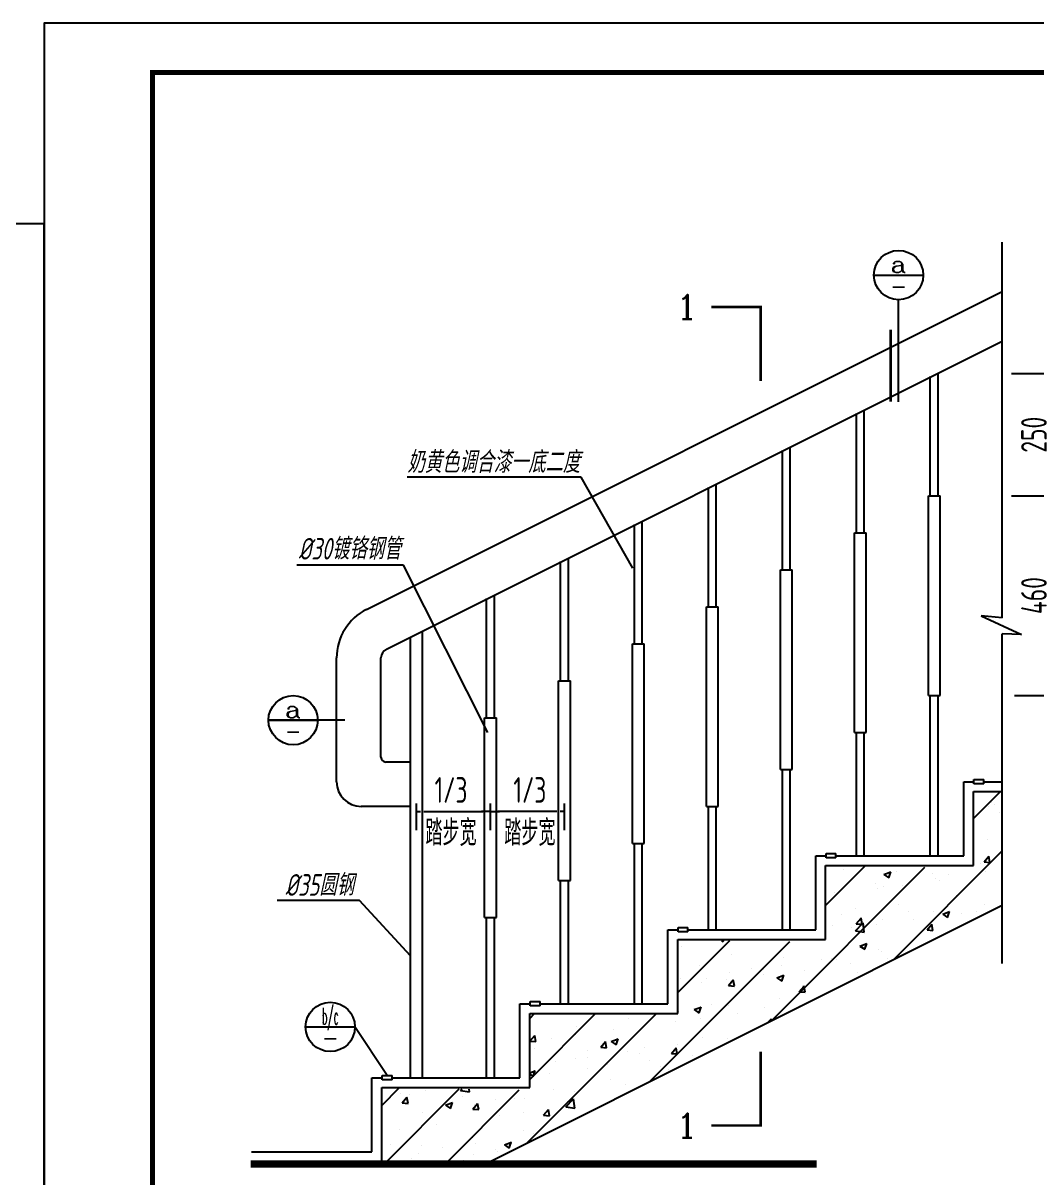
# Model space of a CAD drawing. Header units: millimetres. Extents: x -807114 to 146922, y -468455 to -61603.
# Drawn here: x 38768 to 51407, y -227187 to -212794 of the extents above; entities that cross this region are included whole.
import ezdxf
from ezdxf.enums import TextEntityAlignment as Align

# ---------------------------------------------------------------- set-up
doc = ezdxf.new("R2010")
doc.units = ezdxf.units.MM
doc.header["$LTSCALE"] = 1000
for name, color, linetype in [('0-hatch', 8, 'Continuous'), ('2-OTHER', 7, 'Continuous'), ('AXIS', 3, 'Continuous'), ('DIM_IDEN', 3, 'Continuous'), ('PUB_DIM', 3, 'Continuous'), ('PUB_TEXT', 3, 'Continuous'), ('PUB_TITLE', 4, 'Continuous'), ('WALL', 9, 'Continuous')]:
    doc.layers.add(name, color=color, linetype=linetype)
doc.styles.add('COMP', font='complex', dxfattribs={"bigfont": 'hztxt'})
doc.styles.add('DIM_FONT', font='tssdeng.shx', dxfattribs={"width": 0.7, "bigfont": 'tssdchn.shx'})
doc.styles.add('TEXT', font='gbeitc.shx', dxfattribs={"width": 0.85, "bigfont": 'hztxt.shx'})
doc.dimstyles.new('DIMN80', dxfattribs={"dimscale": 0.8, "dimtxt": 220, "dimasz": 0.5, "dimexe": 125, "dimexo": 150, "dimgap": 75, "dimtad": 1, "dimdec": 0, "dimzin": 0, "dimdsep": 46, "dimtxsty": 'DIM_FONT', "dimblk": 'ARCHTICK', "dimcen": 0.09, "dimclrt": 7, "dimadec": 0, "dimazin": 0, "dimtfac": 1, "dimtdec": 0, "dimtix": 1, "dimtmove": 2, "dimatfit": 3, "dimfxl": 1, "dimtolj": 1, "dimtzin": 0, "dimarcsym": 0})

# ---------------------------------------------------------------- blocks, each defined once
blk = doc.blocks.new('_INDEX')
blk.add_line((-0.5, 0), (0.5, 0))
blk.add_circle((0, 0), 0.5)
at = {"style": 'COMP'}
for tag, width, p, p2 in [('1', 2.333333, (-0.17, 0.05), (0.17, 0.05)), ('-', 1.166667, (-0.17, -0.39), (0.17, -0.39))]:
    blk.add_attdef(tag, text='', height=0.34, dxfattribs=dict(at, width=width)).set_placement(p, p2, align=Align.FIT)
blk = doc.blocks.new('_SECTION')
at = {"const_width": 0.1}
blk.add_lwpolyline([(2, 0), (0, 0), (0, 3)], dxfattribs=at)
at = {"style": 'COMP'}
blk.add_attdef('A', text='', height=1, dxfattribs=at).set_placement((3, 0), align=Align.MIDDLE)
blk = doc.blocks.new('_ArchTick')
at = {"color": 0, "linetype": 'ByBlock', "const_width": 0.15}
blk.add_lwpolyline([(-0.5, -0.5), (0.5, 0.5)], dxfattribs=at)
blk = doc.blocks.new('*D9870')
at = {"layer": 'AXIS', "color": 0, "lineweight": -2}
for p, q in [((43672, -222852), (43672, -222522)), ((44594, -222852), (44594, -222522)), ((43672, -222622), (43723, -222622)), ((44594, -222622), (44482, -222622))]:
    blk.add_line(p, q, dxfattribs=at)
at = {"layer": 'Defpoints', "color": 0}
for p in [(43672, -222622), (43672, -222972), (44594, -222972)]:
    blk.add_point(p, dxfattribs=at)
at = {"layer": 'AXIS', "color": 0, "linetype": 'ByBlock', "lineweight": -2, "xscale": 0.4, "yscale": 0.4, "zscale": 0.4, "rotation": 180}
blk.add_blockref('_ArchTick', (43672, -222622), dxfattribs=at)
at = {"layer": 'AXIS', "color": 0, "linetype": 'ByBlock', "lineweight": -2, "xscale": 0.4, "yscale": 0.4, "zscale": 0.4}
blk.add_blockref('_ArchTick', (44594, -222622), dxfattribs=at)
at = {"layer": 'AXIS', "color": 7, "insert": (44103, -222621), "char_height": 320, "attachment_point": 5, "style": 'DIM_FONT'}
blk.add_mtext('\\A1;1/3\\P踏步宽', dxfattribs=at)
blk = doc.blocks.new('*D9883')
at = {"layer": 'AXIS', "color": 0, "lineweight": -2}
for p, q in [((51092, -217163), (51691, -217163)), ((51591, -218685), (51591, -217163)), ((51092, -218685), (51691, -218685))]:
    blk.add_line(p, q, dxfattribs=at)
at = {"layer": 'Defpoints', "color": 0}
for p in [(50972, -217163), (51591, -217163), (50972, -218685)]:
    blk.add_point(p, dxfattribs=at)
at = {"layer": 'AXIS', "color": 0, "linetype": 'ByBlock', "lineweight": -2, "xscale": 0.4, "yscale": 0.4, "zscale": 0.4}
for p, rotation in [((51591, -217163), 90), ((51591, -218685), 270)]:
    blk.add_blockref('_ArchTick', p, dxfattribs=dict(at, rotation=rotation))
at = {"layer": 'AXIS', "color": 7, "insert": (51371, -217924), "char_height": 320, "attachment_point": 5, "rotation": 90, "style": 'DIM_FONT'}
blk.add_mtext('\\A1;250', dxfattribs=at)
blk = doc.blocks.new('*D9884')
at = {"layer": 'AXIS', "color": 0, "lineweight": -2}
for p, q in [((51092, -218685), (51691, -218685)), ((51591, -221174), (51591, -218685)), ((51129, -221174), (51691, -221174))]:
    blk.add_line(p, q, dxfattribs=at)
at = {"layer": 'Defpoints', "color": 0}
for p in [(50972, -218685), (51591, -218685), (51009, -221174)]:
    blk.add_point(p, dxfattribs=at)
at = {"layer": 'AXIS', "color": 0, "linetype": 'ByBlock', "lineweight": -2, "xscale": 0.4, "yscale": 0.4, "zscale": 0.4}
for p, rotation in [((51591, -218685), 90), ((51591, -221174), 270)]:
    blk.add_blockref('_ArchTick', p, dxfattribs=dict(at, rotation=rotation))
at = {"layer": 'AXIS', "color": 7, "insert": (51371, -219929), "char_height": 320, "attachment_point": 5, "rotation": 90, "style": 'DIM_FONT'}
blk.add_mtext('\\A1;460', dxfattribs=at)
blk = doc.blocks.new('*D9885')
at = {"layer": 'AXIS', "color": 0, "lineweight": -2}
for p, q in [((44594, -222852), (44594, -222522)), ((45517, -222852), (45517, -222522)), ((44594, -222622), (44707, -222622)), ((45517, -222622), (45465, -222622))]:
    blk.add_line(p, q, dxfattribs=at)
at = {"layer": 'Defpoints', "color": 0}
for p in [(45517, -222622), (44594, -222972), (45517, -222972)]:
    blk.add_point(p, dxfattribs=at)
at = {"layer": 'AXIS', "color": 0, "linetype": 'ByBlock', "lineweight": -2, "xscale": 0.4, "yscale": 0.4, "zscale": 0.4, "rotation": 180}
blk.add_blockref('_ArchTick', (44594, -222622), dxfattribs=at)
at = {"layer": 'AXIS', "color": 0, "linetype": 'ByBlock', "lineweight": -2, "xscale": 0.4, "yscale": 0.4, "zscale": 0.4}
blk.add_blockref('_ArchTick', (45517, -222622), dxfattribs=at)
at = {"layer": 'AXIS', "color": 7, "insert": (45086, -222621), "char_height": 320, "attachment_point": 5, "style": 'DIM_FONT'}
blk.add_mtext('\\A1;1/3\\P踏步宽', dxfattribs=at)
blk = doc.blocks.new('*X9826')
at = {"color": 0}
for p, q in [((-570093, -190245), (-570093, -190245)), ((-570025, -190174), (-570025, -190174)), ((-569971, -190215), (-569971, -190215)), ((-569857, -190378), (-569857, -190378)), ((-570390, -190932), (-570388, -190931)), ((-570390, -190936), (-570388, -190931)), ((-570117, -190911), (-570117, -190911)), ((-570176, -191373), (-570080, -191258)), ((-570057, -191383), (-570080, -191258)), ((-570246, -191400), (-570246, -191400)), ((-570176, -191373), (-570057, -191384)), ((-570054, -191408), (-570054, -191408)), ((-573028, -191533), (-573028, -191533)), ((-572208, -191630), (-572068, -191576)), ((-572208, -191630), (-572109, -191697)), ((-572109, -191697), (-572069, -191576)), ((-571960, -191579), (-571960, -191579)), ((-571220, -191608), (-571220, -191608)), ((-571168, -191718), (-571168, -191718)), ((-570892, -191624), (-570892, -191624)), ((-570141, -191577), (-570141, -191577)), ((-569825, -191669), (-569825, -191669)), ((-569814, -191586), (-569814, -191586)), ((-572387, -191808), (-572387, -191808)), ((-572335, -191917), (-572335, -191917)), ((-572207, -191867), (-572207, -191867)), ((-571835, -191852), (-571835, -191852)), ((-571077, -191752), (-571077, -191752)), ((-573217, -191996), (-573217, -191996)), ((-570741, -192047), (-570741, -192047)), ((-572780, -192327), (-572780, -192327)), ((-571907, -192248), (-571907, -192248)), ((-571712, -192372), (-571712, -192372)), ((-571192, -192383), (-571192, -192383)), ((-571015, -192435), (-570875, -192382)), ((-571015, -192435), (-570915, -192502)), ((-570915, -192502), (-570875, -192381)), ((-570644, -192417), (-570644, -192417)), ((-570340, -192374), (-570340, -192374)), ((-570166, -192242), (-570166, -192242)), ((-573241, -192661), (-573241, -192661)), ((-573074, -192448), (-573074, -192448)), ((-572783, -192774), (-572627, -192612)), ((-572768, -192627), (-572671, -192512)), ((-572768, -192627), (-572648, -192637)), ((-572648, -192637), (-572672, -192511)), ((-572605, -192801), (-572627, -192611)), ((-572361, -192640), (-572361, -192640)), ((-572231, -192533), (-572231, -192533)), ((-571603, -192541), (-571603, -192541)), ((-571333, -192752), (-571237, -192637)), ((-571214, -192762), (-571237, -192637)), ((-572861, -192706), (-572861, -192706)), ((-572783, -192774), (-572605, -192801)), ((-571333, -192752), (-571214, -192763)), ((-576317, -193080), (-576317, -193080)), ((-575504, -192965), (-575470, -192987)), ((-575470, -192987), (-575463, -192965)), ((-575383, -193038), (-575383, -193038)), ((-572695, -193080), (-572555, -193027)), ((-572695, -193080), (-572596, -193147)), ((-572596, -193147), (-572555, -193026)), ((-576372, -193213), (-576372, -193213)), ((-575304, -193258), (-575304, -193258)), ((-574237, -193303), (-574237, -193303)), ((-573476, -193348), (-573476, -193348)), ((-573266, -193327), (-573266, -193327)), ((-573169, -193349), (-573169, -193349)), ((-572310, -193148), (-572310, -193148)), ((-572256, -193199), (-572256, -193199)), ((-572129, -193329), (-572129, -193329)), ((-575950, -193482), (-575950, -193482)), ((-574883, -193527), (-574883, -193527)), ((-574643, -193548), (-574643, -193548)), ((-574293, -193468), (-574293, -193468)), ((-573815, -193572), (-573815, -193572)), ((-573388, -193495), (-573388, -193495)), ((-572887, -193429), (-572887, -193429)), ((-572101, -193394), (-572101, -193394)), ((-576342, -193746), (-576342, -193746)), ((-575909, -193827), (-575909, -193827)), ((-575809, -193748), (-575809, -193748)), ((-575408, -193761), (-575408, -193761)), ((-575359, -193880), (-575263, -193765)), ((-575331, -193618), (-575331, -193618)), ((-575240, -193890), (-575263, -193765)), ((-574651, -193661), (-574651, -193661)), ((-574376, -193725), (-574235, -193672)), ((-574376, -193725), (-574276, -193792)), ((-574276, -193792), (-574236, -193671)), ((-572747, -193617), (-572747, -193617)), ((-575359, -193880), (-575240, -193891)), ((-573925, -194006), (-573828, -193891)), ((-573925, -194006), (-573805, -194016)), ((-573805, -194016), (-573829, -193890)), ((-573290, -193993), (-573290, -193993)), ((-575702, -194275), (-575702, -194275)), ((-575356, -194284), (-575356, -194284)), ((-574317, -194134), (-574317, -194134)), ((-573914, -194284), (-573914, -194284)), ((-576366, -194412), (-576366, -194412)), ((-576056, -194370), (-575916, -194317)), ((-576056, -194370), (-575956, -194438)), ((-575957, -194437), (-575916, -194316)), ((-575177, -194450), (-575177, -194450)), ((-574635, -194320), (-574635, -194320)), ((-578432, -194702), (-578432, -194702)), ((-577698, -194782), (-577698, -194782)), ((-577393, -194553), (-577393, -194553)), ((-576435, -194616), (-576435, -194616)), ((-575934, -194550), (-575934, -194550)), ((-574564, -194630), (-574497, -194560)), ((-574493, -194594), (-574497, -194559)), ((-579385, -195008), (-579289, -194893)), ((-579385, -195008), (-579266, -195018)), ((-579266, -195018), (-579289, -194893)), ((-578956, -194948), (-578956, -194948)), ((-578456, -194882), (-578456, -194882)), ((-577736, -195016), (-577596, -194962)), ((-577736, -195016), (-577637, -195083)), ((-577637, -195082), (-577597, -194961)), ((-575892, -194942), (-575892, -194942)), ((-575380, -194949), (-575380, -194949)), ((-579295, -195162), (-579295, -195162)), ((-578227, -195207), (-578227, -195207)), ((-577951, -195133), (-577854, -195019)), ((-577951, -195133), (-577831, -195144)), ((-577832, -195143), (-577855, -195018)), ((-577417, -195218), (-577417, -195218)), ((-577058, -195142), (-577058, -195142)), ((-576516, -195259), (-576420, -195144)), ((-576397, -195269), (-576420, -195144)), ((-576390, -195077), (-576390, -195077)), ((-578873, -195430), (-578873, -195430)), ((-578456, -195368), (-578456, -195368)), ((-578224, -195342), (-578224, -195342)), ((-577805, -195475), (-577805, -195475)), ((-577159, -195252), (-577159, -195252)), ((-576961, -195405), (-576961, -195405)), ((-576516, -195259), (-576397, -195269)), ((-576460, -195339), (-576460, -195339)), ((-576092, -195297), (-576092, -195297)), ((-579390, -195650), (-579277, -195607)), ((-579390, -195679), (-579317, -195728)), ((-579318, -195727), (-579277, -195606)), ((-578982, -195671), (-578982, -195671)), ((-578224, -195571), (-578224, -195571)), ((-576738, -195520), (-576738, -195520)), ((-576579, -195581), (-576579, -195581)), ((-577745, -195781), (-577745, -195781)), ((-577441, -195884), (-577441, -195884)), ((-582004, -196069), (-582004, -196069)), ((-581977, -196261), (-581881, -196146)), ((-581858, -196271), (-581881, -196146)), ((-581828, -196088), (-581828, -196088)), ((-581503, -196003), (-581503, -196003)), ((-580791, -196008), (-580761, -195977)), ((-580791, -196008), (-580613, -196036)), ((-580760, -196133), (-580760, -196133)), ((-580613, -196035), (-580619, -195979)), ((-580078, -196182), (-580078, -196182)), ((-579693, -196178), (-579693, -196178)), ((-579490, -196162), (-579490, -196162)), ((-578912, -195981), (-578912, -195981)), ((-578656, -196339), (-578500, -196177)), ((-578478, -196367), (-578500, -196177)), ((-578480, -196034), (-578480, -196034)), ((-581977, -196261), (-581857, -196272)), ((-581244, -196382), (-581244, -196382)), ((-581097, -196306), (-580957, -196252)), ((-581097, -196306), (-580998, -196373)), ((-580998, -196372), (-580957, -196251)), ((-580542, -196387), (-580446, -196272)), ((-580542, -196387), (-580423, -196397)), ((-580517, -196303), (-580517, -196303)), ((-580423, -196397), (-580446, -196271)), ((-579108, -196512), (-579012, -196397)), ((-578989, -196522), (-579012, -196397)), ((-578750, -196360), (-578750, -196360)), ((-578656, -196339), (-578478, -196367)), ((-578625, -196223), (-578625, -196223)), ((-581556, -196453), (-581556, -196453)), ((-580009, -196525), (-580009, -196525)), ((-579508, -196459), (-579508, -196459)), ((-579108, -196512), (-578988, -196523)), ((-582029, -196791), (-582029, -196791)), ((-581272, -196692), (-581272, -196692)), ((-579515, -196828), (-579515, -196828)), ((-579314, -196882), (-579314, -196882)), ((-582217, -197110), (-582217, -197110)), ((-581580, -197119), (-581580, -197119)), ((-580542, -196969), (-580542, -196969)), ((-580480, -197082), (-580480, -197082)), ((-579904, -197111), (-579763, -197057)), ((-579904, -197111), (-579804, -197178)), ((-579804, -197178), (-579764, -197057)), ((-581647, -197282), (-581647, -197282)), ((-581150, -197155), (-581150, -197155)), ((-580535, -197314), (-580535, -197314)), ((-580082, -197200), (-580082, -197200)), ((-580034, -197248), (-580034, -197248)), ((-581798, -197481), (-581798, -197481)), ((-581796, -197379), (-581796, -197379)), ((-580728, -197424), (-580728, -197424))]:
    blk.add_line(p, q, dxfattribs=at)
blk = doc.blocks.new('*X9827')
at = {"color": 0}
for p, q in [((-570390, -190497), (-569843, -189950)), ((-572007, -193352), (-569813, -191157)), ((-574482, -194589), (-571376, -191483)), ((-573390, -192259), (-572594, -191463)), ((-576957, -195826), (-574118, -192988)), ((-576390, -194022), (-575335, -192967)), ((-579432, -197064), (-576818, -194450)), ((-579390, -195785), (-578055, -194450)), ((-579390, -194547), (-579293, -194450)), ((-582390, -196310), (-582036, -195956)), ((-582343, -197500), (-580819, -195976)), ((-581105, -197500), (-579602, -195996))]:
    blk.add_line(p, q, dxfattribs=at)

msp = doc.modelspace()

# ---------------------------------------------------------------- linework, layer by layer
at = {"layer": '2-OTHER'}
for p, q in [((50972.4, -220208.3), (50972.4, -215524.9)), ((43050, -220101.5), (50972.4, -216140.3)), ((43297.5, -220596.4), (50972.4, -216759)), ((50176.8, -218685.1), (50176.8, -217162.9)), ((50078.5, -218685.1), (50078.5, -217199.8)), ((49254.6, -219146.2), (49254.6, -217624)), ((49156.3, -219146.2), (49156.3, -217660.9)), ((48234, -219607.3), (48234, -218122)), ((48332.4, -219607.3), (48332.4, -218085.1)), ((47311.8, -220068.4), (47311.8, -218583.1)), ((47410.2, -220068.4), (47410.2, -218546.2)), ((50053.9, -218685.1), (50201.4, -218685.1)), ((50053.9, -221173.5), (50053.9, -218685.1)), ((50201.4, -221173.5), (50201.4, -218685.1)), ((46389.6, -220529.5), (46389.6, -219044.2)), ((46488, -220529.5), (46488, -219007.3)), ((49131.7, -219146.2), (49279.2, -219146.2)), ((49131.7, -221634.6), (49131.7, -219146.2)), ((49279.2, -221634.6), (49279.2, -219146.2)), ((45565.8, -220990.6), (45565.8, -219468.4)), ((45467.4, -220990.6), (45467.4, -219505.3)), ((48209.4, -219607.3), (48357, -219607.3)), ((48209.4, -222095.7), (48209.4, -219607.3)), ((48357, -222095.7), (48357, -219607.3)), ((44643.6, -221451.7), (44643.6, -219929.5)), ((44545.2, -221451.7), (44545.2, -219966.4)), ((47287.2, -220068.4), (47434.8, -220068.4)), ((47287.2, -222556.8), (47287.2, -220068.4)), ((47434.8, -222556.8), (47434.8, -220068.4)), ((50713.8, -220182.3), (51214.3, -220412.1)), ((50972.4, -220208.3), (50713.8, -220182.3)), ((43598.4, -225938.3), (43598.4, -220446)), ((43745.9, -225938.3), (43745.9, -220372.2)), ((51214.3, -220412.1), (50972.4, -220407)), ((50972.4, -224514.6), (50972.4, -220407)), ((46365, -220529.5), (46512.6, -220529.5)), ((46365, -223017.9), (46365, -220529.5)), ((46512.6, -223017.9), (46512.6, -220529.5)), ((42676.2, -222249.7), (42676.2, -220706.4)), ((43229.5, -221942.3), (43229.5, -220706.4)), ((45442.8, -220990.6), (45590.4, -220990.6)), ((45442.8, -223479), (45442.8, -220990.6)), ((45590.4, -223479), (45590.4, -220990.6)), ((50053.9, -221173.5), (50201.4, -221173.5)), ((50078.5, -223171.6), (50078.5, -221173.5)), ((50176.8, -223171.6), (50176.8, -221173.5)), ((44520.6, -221451.7), (44668.1, -221451.7)), ((44520.6, -223940.1), (44520.6, -221451.7)), ((44668.1, -223940.1), (44668.1, -221451.7)), ((49131.7, -221634.6), (49279.2, -221634.6)), ((49156.3, -223171.6), (49156.3, -221634.6)), ((49254.6, -223171.6), (49254.6, -221634.6)), ((43598.4, -222003.7), (43291, -222003.7)), ((48209.4, -222095.7), (48357, -222095.7)), ((48234, -224093.9), (48234, -222095.7)), ((48332.4, -224093.9), (48332.4, -222095.7)), ((50622.7, -222222.7), (50745.7, -222222.7)), ((50622.7, -222274), (50622.7, -222222.7)), ((50745.7, -222274), (50745.7, -222222.7)), ((50494.6, -222249.4), (50622.7, -222249.4)), ((50494.6, -223171.6), (50494.6, -222249.4)), ((50617.5, -222372.4), (50972.4, -222372.4)), ((50617.5, -223294.6), (50617.5, -222372.4)), ((50745.7, -222274), (50622.7, -222274)), ((50745.7, -222249.4), (50972.4, -222249.4)), ((43598.4, -222557.1), (42983.6, -222557.1)), ((47287.2, -222556.8), (47434.8, -222556.8)), ((47311.8, -224093.9), (47311.8, -222556.8)), ((47410.2, -224093.9), (47410.2, -222556.8)), ((46365, -223017.9), (46512.6, -223017.9)), ((46389.6, -225016.1), (46389.6, -223017.9)), ((46488, -225016.1), (46488, -223017.9)), ((48650.1, -224093.9), (48650.1, -223171.6)), ((48650.1, -223171.6), (48778.3, -223171.6)), ((48778.3, -223144.9), (48901.3, -223144.9)), ((48778.3, -223196.3), (48778.3, -223144.9)), ((48901.3, -223196.3), (48778.3, -223196.3)), ((48901.3, -223196.3), (48901.3, -223144.9)), ((48901.3, -223171.6), (50494.6, -223171.6)), ((48773.1, -224216.8), (48773.1, -223294.6)), ((48773.1, -223294.6), (50494.6, -223294.6)), ((45442.8, -223479), (45590.4, -223479)), ((45467.4, -225016.1), (45467.4, -223479)), ((45565.8, -225016.1), (45565.8, -223479)), ((44522.4, -227014.2), (50972.4, -223789.2)), ((44520.6, -223940.1), (44668.1, -223940.1)), ((44545.2, -225938.3), (44545.2, -223940.1)), ((44643.6, -225938.3), (44643.6, -223940.1)), ((46805.7, -224093.9), (46933.9, -224093.9)), ((46805.7, -225016.1), (46805.7, -224093.9)), ((46933.9, -224118.5), (46933.9, -224067.1)), ((46933.9, -224067.1), (47056.8, -224067.1)), ((47056.8, -224118.5), (47056.8, -224067.1)), ((47056.8, -224093.9), (48650.1, -224093.9)), ((46928.7, -224216.8), (48650.1, -224216.8)), ((46928.7, -225139), (46928.7, -224216.8)), ((47056.8, -224118.5), (46933.9, -224118.5)), ((44961.3, -225938.3), (44961.3, -225016.1)), ((44961.3, -225016.1), (45089.5, -225016.1)), ((45089.5, -225040.7), (45089.5, -224989.3)), ((45089.5, -224989.3), (45212.4, -224989.3)), ((45212.4, -225040.7), (45089.5, -225040.7)), ((45212.4, -225040.7), (45212.4, -224989.3)), ((45212.4, -225016.1), (46805.7, -225016.1)), ((45084.2, -226061.2), (45084.2, -225139)), ((45084.2, -225139), (46805.7, -225139)), ((43116.8, -225938.3), (43245, -225938.3)), ((43116.8, -226860.5), (43116.8, -225938.3)), ((43245, -225911.5), (43368, -225911.5)), ((43245, -225963.4), (43245, -225911.5)), ((43368, -225963.4), (43245, -225963.4)), ((43368, -225963.4), (43368, -225911.5)), ((43368, -225938.3), (44961.3, -225938.3)), ((43239.8, -226061.2), (45084.2, -226061.2)), ((43239.8, -226860.5), (43239.8, -226061.2)), ((41613.6, -226860.5), (43116.8, -226860.5))]:
    msp.add_line(p, q, dxfattribs=at)
at = {"layer": '2-OTHER', "const_width": 92.2}
msp.add_lwpolyline([(41605.9, -227014.2), (48663, -227014.2)], dxfattribs=at)
at = {"layer": '2-OTHER'}
for centre, radius, start, end in [((43352.5, -220706.4), 676.3, 116.56505, 180), ((43352.5, -220706.4), 123, 116.56505, 180), ((43291, -221942.3), 61.5, 180, 270), ((42983.6, -222249.7), 307.4, 180, 270)]:
    msp.add_arc(centre, radius, start, end, dxfattribs=at)
at = {"layer": 'AXIS'}
for p, q in [((43765, -222622.2), (44501.5, -222622.2)), ((45423.7, -222622.2), (44687.2, -222622.2))]:
    msp.add_line(p, q, dxfattribs=at)
at = {"layer": 'DIM_IDEN'}
msp.add_line((43306.5, -225911.5), (42904.8, -225305.2), dxfattribs=at)
at = {"layer": 'PUB_DIM'}
for p, q in [((49683.2, -217514.4), (49683.2, -216241.6)), ((45725.3, -218452.8), (43556.1, -218452.8)), ((46369.1, -219585.4), (45725.3, -218452.8)), ((43509.9, -219549.6), (42178.8, -219549.6)), ((44563.7, -221637.2), (43509.9, -219549.6)), ((42777.9, -221482.3), (41827.1, -221482.3)), ((42963.4, -223727.6), (41934.2, -223727.6)), ((43598.4, -224419.7), (42963.4, -223727.6))]:
    msp.add_line(p, q, dxfattribs=at)
at = {"layer": 'PUB_DIM', "const_width": 30.7}
msp.add_lwpolyline([(49583.6, -217511.3), (49583.6, -216613.5)], dxfattribs=at)
at = {"layer": 'PUB_TITLE'}
for points in [[(39031.9, -238672.2), (75631.8, -238672.2), (75631.8, -212793.5), (39031.9, -212793.5)], [(40382.2, -238056.1), (75015.6, -238056.1), (75015.6, -213409.7), (40382.2, -213409.7)], [(5968.2, -238672.2), (39031.9, -238672.2), (39031.9, -215293.8), (5968.2, -215293.8)]]:
    msp.add_lwpolyline(points, close=True, dxfattribs=at)
at = {"layer": 'PUB_TITLE', "const_width": 61.6}
msp.add_lwpolyline([(40382.2, -238056.1), (75015.6, -238056.1), (75015.6, -213409.7), (40382.2, -213409.7)], close=True, dxfattribs=at)
at = {"layer": 'WALL'}
for p, q in [((50617.5, -222372.4), (50972.4, -222372.4)), ((50617.5, -223294.6), (50617.5, -222372.4)), ((48773.1, -223294.6), (50617.5, -223294.6)), ((48773.1, -224216.8), (48773.1, -223294.6)), ((44522.4, -227014.2), (50972.4, -223789.2)), ((46928.7, -224216.8), (48773.1, -224216.8)), ((46928.7, -225139), (46928.7, -224216.8)), ((45084.2, -225139), (46928.7, -225139)), ((45084.2, -226061.2), (45084.2, -225139)), ((43239.8, -226061.2), (45084.2, -226061.2)), ((43239.8, -227014.2), (43239.8, -226061.2))]:
    msp.add_line(p, q, dxfattribs=at)

# ---------------------------------------------------------------- block references
at = {"layer": '0-hatch', "xscale": 0.6148092669838846, "yscale": 0.6148092669503348, "zscale": 0.6148092669480981}
for name in ['*X9827', '*X9826']:
    msp.add_blockref(name, (401298.5, -105589.5), dxfattribs=at)
at = {"layer": 'DIM_IDEN'}
ref = msp.add_blockref('_INDEX', (49683.2, -215934.2), dxfattribs=dict(at, xscale=614.8092669480981, yscale=614.8092669480981, zscale=614.8092669480981))
ref.add_attrib('1', 'a', dxfattribs={"layer": '0', "height": 209, "style": 'COMP', "width": 1.4}).set_placement((49578.6, -215903.5), (49787.7, -215903.5), align=Align.FIT)
ref.add_attrib('-', '-', dxfattribs={"layer": '0', "height": 209, "style": 'COMP', "width": 1.166667}).set_placement((49578.6, -216174), (49787.7, -216174), align=Align.FIT)
ref = msp.add_blockref('_INDEX', (42134.5, -221482.3), dxfattribs=dict(at, xscale=614.8092669480981, yscale=614.8092669480981, zscale=614.8092669480981))
ref.add_attrib('1', 'a', dxfattribs={"layer": '0', "height": 209, "style": 'COMP', "width": 1.4}).set_placement((42030, -221451.6), (42239, -221451.6), align=Align.FIT)
ref.add_attrib('-', '-', dxfattribs={"layer": '0', "height": 209, "style": 'COMP', "width": 1.166667}).set_placement((42030, -221722.1), (42239, -221722.1), align=Align.FIT)
ref = msp.add_blockref('_INDEX', (42597.4, -225305.2), dxfattribs=dict(at, xscale=614.8092669480981, yscale=614.8092669480981, zscale=614.8092669480981))
ref.add_attrib('1', 'b/c', dxfattribs={"layer": '0', "height": 209.04, "style": 'COMP', "width": 0.375}).set_placement((42492.8, -225274.5), (42701.9, -225274.5), align=Align.FIT)
ref.add_attrib('-', '-', dxfattribs={"layer": '0', "height": 209, "style": 'COMP', "width": 1.166667}).set_placement((42492.8, -225545), (42701.9, -225545), align=Align.FIT)
at = {"layer": 'PUB_DIM'}
ref = msp.add_blockref('_SECTION', (47963.2, -216331.5), dxfattribs=dict(at, xscale=307.404633474049, yscale=307.404633474049, zscale=307.404633474049, rotation=180))
ref.add_attrib('A', '1', dxfattribs={"layer": '0', "height": 307.4, "style": 'COMP'}).set_placement((47040.9, -216331.5), align=Align.MIDDLE)
ref = msp.add_blockref('_SECTION', (47963.2, -226534.1), dxfattribs=dict(at, xscale=-307.404633474049, yscale=307.404633474049, zscale=307.404633474049))
ref.add_attrib('A', '1', dxfattribs={"layer": '0', "height": 307.4, "style": 'COMP'}).set_placement((47040.9, -226534.1), align=Align.MIDDLE)

# ---------------------------------------------------------------- texts
at = {"layer": 'PUB_TEXT', "style": 'TEXT', "width": 0.8}
for s, p in [('奶黄色调合漆一底二度', (43556.2, -218400)), ('%%C30镀铬钢管', (42202.5, -219479.8)), ('%%C35圆钢 ', (42037.1, -223670.1))]:
    msp.add_text(s, height=268.98, dxfattribs=at).set_placement(p)

# ---------------------------------------------------------------- dimensions: what is measured, and where the dimension line sits
at = {"layer": 'AXIS'}
for base, p1, p2, text, picture, middle in [((51590.9, -217163.4), (50972.4, -218685.1), (50972.4, -217163.4), '250', '*D9883', (51370.9, -217924.2)), ((51590.9, -218685.1), (51009.3, -221173.5), (50972.4, -218685.1), '460', '*D9884', (51370.9, -219929.3))]:
    dim = msp.add_linear_dim(base=base, p1=p1, p2=p2, angle=90, text=text, dimstyle='DIMN80', override={"dimtxt": 400, "dimlfac": 0.25, "dimtxsty": 'DIM_FONT'}, dxfattribs=at)
    dim.commit()
    dim.dimension.update_dxf_attribs({"geometry": picture, "text_midpoint": middle})
for base, p2, picture, middle in [((43672.2, -222622.2), (43672.2, -222972.5), '*D9870', (44102.5, -222620.6)), ((45516.6, -222622.2), (45516.6, -222972.5), '*D9885', (45086.2, -222620.6))]:
    dim = msp.add_linear_dim(base=base, p1=(44594.4, -222972.5), p2=p2, text='1/3\\P踏步宽', dimstyle='DIMN80', override={"dimtxt": 400, "dimlfac": 0.25, "dimtxsty": 'DIM_FONT'}, dxfattribs=at)
    dim.commit()
    dim.dimension.update_dxf_attribs({"geometry": picture, "text_midpoint": middle, "dimtype": 160})

doc.saveas('drawing.dxf')
